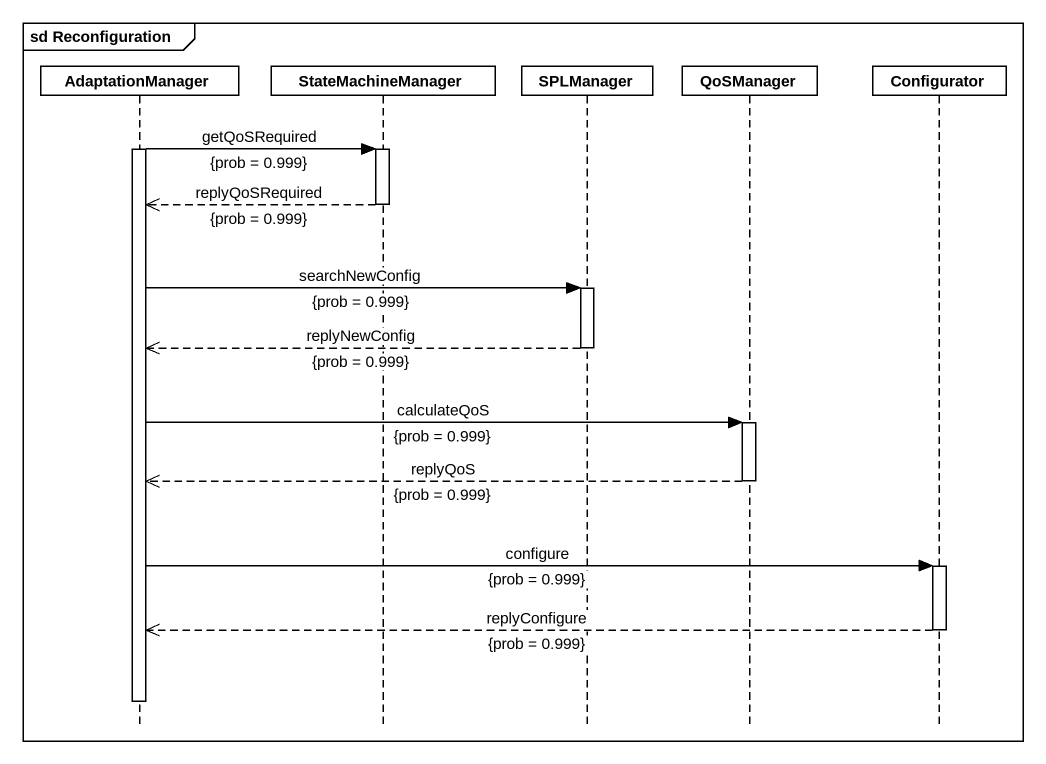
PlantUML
@startuml
mainframe sd Reconfiguration
hide footbox
participant AdaptationManager
participant StateMachineManager
participant SPLManager
participant QoSManager
participant Configurator

activate AdaptationManager
AdaptationManager -> StateMachineManager : getQoSRequired\n{prob = 0.999}
activate StateMachineManager
StateMachineManager -->> AdaptationManager : replyQoSRequired\n{prob = 0.999}
deactivate StateMachineManager
AdaptationManager -> SPLManager : searchNewConfig\n{prob = 0.999}
activate SPLManager
SPLManager -->> AdaptationManager : replyNewConfig\n{prob = 0.999}
deactivate SPLManager
AdaptationManager -> QoSManager : calculateQoS\n{prob = 0.999}
activate QoSManager
QoSManager -->> AdaptationManager : replyQoS\n{prob = 0.999}
deactivate QoSManager
AdaptationManager -> Configurator : configure\n{prob = 0.999}
activate Configurator
Configurator -->> AdaptationManager : replyConfigure\n{prob = 0.999}
deactivate Configurator
deactivate AdaptationManager
@enduml
